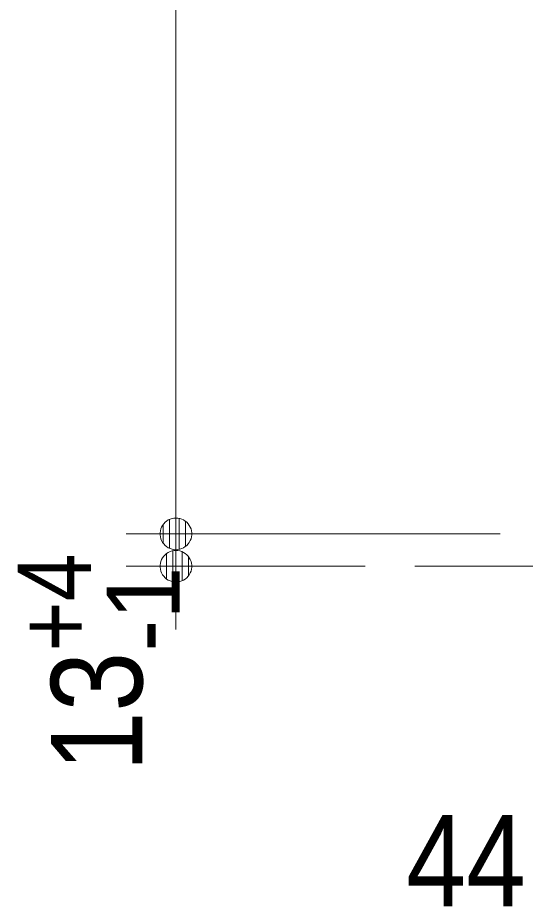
# Model space of a CAD drawing. Units: millimetres, scale not verified. Extents: x -6062 to 6062, y -3045 to 3045.
# Drawn here: x -538 to -334.5, y -2086.5 to -1729.8 of the extents above; entities that cross this region are included whole.
import ezdxf
from ezdxf.enums import TextEntityAlignment as Align

# ---------------------------------------------------------------- set-up
doc = ezdxf.new("R2010")
doc.units = ezdxf.units.MM
doc.header["$LTSCALE"] = 20
for name, color, linetype, lineweight in [('0-0_2寸法-1', 7, 'Continuous', 9), ('0-1_0', 7, 'Continuous', 9), ('0-3_3一般', 7, 'Continuous', 9), ('0-5_2寸法-2', 7, 'Continuous', 9)]:
    doc.layers.add(name, color=color, linetype=linetype, lineweight=lineweight)
doc.styles.add('ＭＳ Ｐゴシック', font='')
doc.styles.get('ＭＳ Ｐゴシック').set_extended_font_data('MS PGothic')

# ---------------------------------------------------------------- blocks, each defined once
blk = doc.blocks.new('グループ-105')
at = {"layer": '0-3_3一般'}
blk.add_line((28176.5, -39000), (31989.3, -39000), dxfattribs=at)
blk = doc.blocks.new('グループ-151')
at = {"layer": '0-3_3一般'}
blk.add_blockref('グループ-105', (0, 0), dxfattribs=at)
blk = doc.blocks.new('_Dot')
at = {"layer": '0-1_0'}
for p, q in [((7.99, 6), (-7.99, 6)), ((-10, 0), (-20, 0)), ((9.78, 2), (-9.78, 2)), ((9.16, -3.98), (-9.16, -3.98)), ((6, -7.98), (-6, -7.98))]:
    blk.add_line(p, q, dxfattribs=at)
for points in [[(10, 0), (9.92, 1.25), (9.69, 2.49), (9.3, 3.68), (8.76, 4.82), (8.09, 5.88), (7.29, 6.85), (6.37, 7.71), (5.36, 8.44), (4.26, 9.05), (3.09, 9.51), (1.87, 9.82), (0.63, 9.98), (-0.63, 9.98), (-1.87, 9.82), (-3.09, 9.51), (-4.26, 9.05), (-5.36, 8.44), (-6.37, 7.71), (-7.29, 6.85), (-8.09, 5.88), (-8.76, 4.82), (-9.3, 3.68), (-9.69, 2.49), (-9.92, 1.25), (-10, 0), (0, 0)], [(-10, 0), (-9.92, -1.25), (-9.69, -2.49), (-9.3, -3.68), (-8.76, -4.82), (-8.09, -5.88), (-7.29, -6.85), (-6.37, -7.71), (-5.36, -8.44), (-4.26, -9.05), (-3.09, -9.51), (-1.87, -9.82), (-0.63, -9.98), (0.63, -9.98), (1.87, -9.82), (3.09, -9.51), (4.26, -9.05), (5.36, -8.44), (6.37, -7.71), (7.29, -6.85), (8.09, -5.88), (8.76, -4.82), (9.3, -3.68), (9.69, -2.49), (9.92, -1.25), (10, 0), (0, 0)]]:
    blk.add_lwpolyline(points, close=True, dxfattribs=at)

msp = doc.modelspace()

# ---------------------------------------------------------------- linework, layer by layer
at = {"layer": '0-0_2寸法-1'}
for p, q in [((-474.54, 342.29), (-474.54, -1924.29)), ((-344.54, -1937), (-494.54, -1937))]:
    msp.add_line(p, q, dxfattribs=at)
at = {"layer": '0-5_2寸法-2'}
for p, q in [((-474.54, -1924.29), (-474.54, -1911.58)), ((-344.54, -1937), (-494.54, -1937)), ((-474.54, -1937), (-474.54, -1950)), ((-398.67, -1950), (-494.54, -1950)), ((-474.54, -1962.71), (-474.54, -1975.42))]:
    msp.add_line(p, q, dxfattribs=at)

# ---------------------------------------------------------------- block references
at = {"layer": '0-0_2寸法-1', "xscale": 0.6356201, "yscale": 0.6356201, "rotation": 270}
msp.add_blockref('_Dot', (-474.54, -1937), dxfattribs=at)
at = {"layer": '0-3_3一般', "xscale": 0.05, "yscale": 0.05}
msp.add_blockref('グループ-151', (-1787.5, 0), dxfattribs=at)
at = {"layer": '0-5_2寸法-2', "xscale": 0.6356201, "yscale": 0.6356201}
for p, rotation in [((-474.54, -1937), 270), ((-474.54, -1950), 90)]:
    msp.add_blockref('_Dot', p, dxfattribs=dict(at, rotation=rotation))

# ---------------------------------------------------------------- texts
at = {"layer": '0-5_2寸法-2', "style": 'ＭＳ Ｐゴシック', "width": 0.9}
for s, height, p in [('+4', 29.33, (-499.85, -1984.27)), ('13', 36.66, (-477.02, -2032.37))]:
    msp.add_text(s, height=height, rotation=90, dxfattribs=at).set_placement(p, align=Align.BOTTOM_LEFT)
at = {"layer": '0-5_2寸法-2', "style": 'ＭＳ Ｐゴシック'}
msp.add_text('-1', height=29.33, rotation=90, dxfattribs=at).set_placement((-464.26, -1984.27), align=Align.BOTTOM_LEFT)
at = {"layer": '0-5_2寸法-2', "style": 'ＭＳ Ｐゴシック', "width": 0.9}
msp.add_text('44', height=36.66, dxfattribs=at).set_placement((-382.19, -2097.52), align=Align.BOTTOM_LEFT)

doc.saveas('drawing.dxf')
